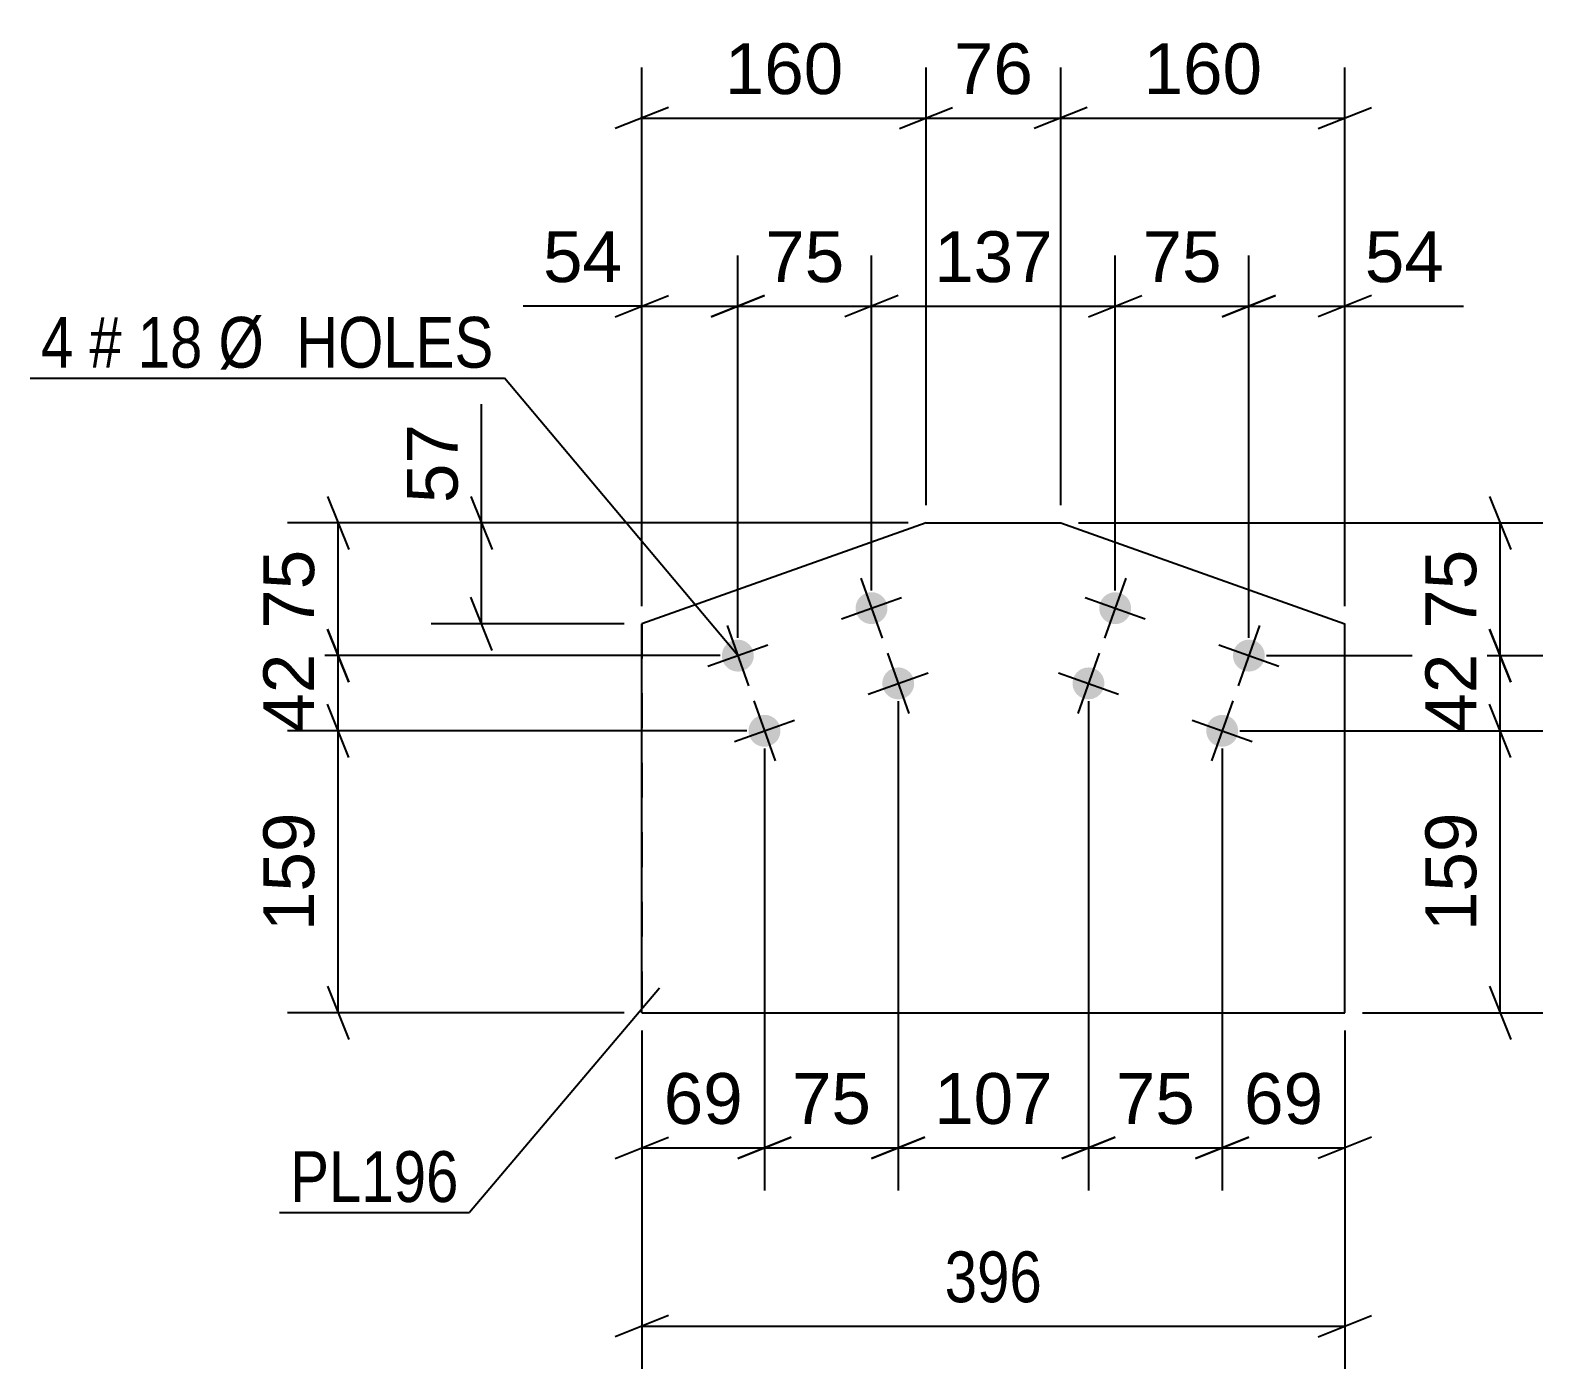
# Model space of a CAD drawing. Header units: millimetres. Extents: x 0 to 1189, y 0 to 841.
# Drawn here: x 205.5 to 290.8, y 219.7 to 295.2 of the extents above; entities that cross this region are included whole.
import ezdxf

# ---------------------------------------------------------------- set-up
doc = ezdxf.new("R2010")
doc.units = ezdxf.units.MM
doc.linetypes.add('DXK_LINE_DOT2', pattern=[3.9198, 1.9599, -1.9599])
doc.styles.add('Arial', font='ARIAL.TTF', dxfattribs={"height": 0.2})
doc.styles.add('Arial Narrow', font='ARIALN.TTF', dxfattribs={"height": 0.2})

# ---------------------------------------------------------------- blocks, each defined once
blk = doc.blocks.new('Part-203773696-1419 - 1403')
at = {"color": 2, "linetype": 'Continuous'}
for p, q in [((256.012, 267.433), (239.99, 261.749)), ((256.012, 267.433), (263.604, 267.433)), ((263.604, 267.433), (279.626, 261.749)), ((239.99, 239.806), (239.99, 261.749)), ((279.626, 239.806), (279.626, 261.749)), ((239.99, 239.806), (279.626, 239.806))]:
    blk.add_line(p, q, dxfattribs=at)
at = {"color": 7, "linetype": 'DXK_LINE_DOT2'}
for p, q in [((239.99, 261.749), (239.99, 239.806)), ((279.626, 239.806), (279.626, 261.749))]:
    blk.add_line(p, q, dxfattribs=at)
blk = doc.blocks.new('Bolt-203773696-16262 - 1403')
at = {"linetype": 'Continuous'}
for points in [[(265.824, 262.923), (265.904, 263.093), (266.017, 263.244), (266.159, 263.367), (266.323, 263.458), (266.503, 263.513), (266.691, 263.529), (266.878, 263.507), (267.055, 263.445), (267.217, 263.348), (267.354, 263.22), (267.462, 263.066), (267.536, 262.893), (267.572, 262.708), (267.568, 262.52), (267.526, 262.336), (267.446, 262.166), (267.333, 262.016), (267.191, 261.892), (267.026, 261.801), (266.846, 261.746), (266.659, 261.73), (266.472, 261.753), (266.294, 261.814), (266.133, 261.911), (265.996, 262.039), (265.888, 262.194), (265.814, 262.367), (265.778, 262.551), (265.782, 262.74)], [(273.364, 260.248), (273.443, 260.419), (273.557, 260.569), (273.699, 260.692), (273.863, 260.784), (274.043, 260.839), (274.231, 260.855), (274.417, 260.832), (274.595, 260.771), (274.756, 260.674), (274.894, 260.545), (275.002, 260.391), (275.075, 260.218), (275.111, 260.033), (275.108, 259.845), (275.066, 259.662), (274.986, 259.491), (274.873, 259.341), (274.731, 259.218), (274.566, 259.127), (274.386, 259.072), (274.199, 259.055), (274.012, 259.078), (273.834, 259.14), (273.673, 259.236), (273.535, 259.365), (273.427, 259.519), (273.354, 259.692), (273.318, 259.877), (273.321, 260.065)], [(264.32, 258.682), (264.399, 258.852), (264.512, 259.003), (264.654, 259.126), (264.819, 259.217), (264.999, 259.272), (265.186, 259.288), (265.373, 259.265), (265.551, 259.204), (265.712, 259.107), (265.85, 258.979), (265.958, 258.825), (266.031, 258.651), (266.067, 258.467), (266.064, 258.279), (266.021, 258.095), (265.942, 257.925), (265.829, 257.775), (265.687, 257.651), (265.522, 257.56), (265.342, 257.505), (265.155, 257.489), (264.968, 257.512), (264.79, 257.573), (264.629, 257.67), (264.491, 257.798), (264.383, 257.952), (264.31, 258.126), (264.274, 258.31), (264.277, 258.498)], [(271.859, 256.007), (271.939, 256.178), (272.052, 256.328), (272.194, 256.451), (272.359, 256.543), (272.539, 256.598), (272.726, 256.614), (272.913, 256.591), (273.091, 256.53), (273.252, 256.433), (273.39, 256.304), (273.497, 256.15), (273.571, 255.977), (273.607, 255.792), (273.603, 255.604), (273.561, 255.421), (273.482, 255.25), (273.368, 255.1), (273.226, 254.977), (273.062, 254.886), (272.882, 254.831), (272.694, 254.814), (272.508, 254.837), (272.33, 254.898), (272.168, 254.995), (272.031, 255.124), (271.923, 255.278), (271.849, 255.451), (271.814, 255.636), (271.817, 255.824)]]:
    blk.add_hatch(color=1, dxfattribs=at).paths.add_polyline_path(points)
at = {"color": 1, "linetype": 'Continuous'}
for p, q in [((267.277, 264.326), (266.073, 260.933)), ((264.978, 263.231), (268.371, 262.028)), ((274.816, 261.652), (273.613, 258.259)), ((272.518, 260.557), (275.911, 259.353)), ((265.772, 260.085), (264.569, 256.692)), ((263.474, 258.99), (266.867, 257.787)), ((273.312, 257.41), (272.108, 254.018)), ((271.014, 256.316), (274.407, 255.112))]:
    blk.add_line(p, q, dxfattribs=at)
blk = doc.blocks.new('Bolt-203773696-16263 - 1403')
at = {"linetype": 'Continuous'}
for points in [[(253.789, 262.931, -1), (252.093, 262.329, -1)], [(246.249, 260.256, -1), (244.553, 259.654, -1)], [(255.294, 258.689, -1), (253.597, 258.088, -1)], [(247.754, 256.015, -1), (246.057, 255.413, -1)]]:
    blk.add_hatch(color=1, dxfattribs=at).paths.add_polyline_path(points)
at = {"color": 1, "linetype": 'Continuous'}
for p, q in [((252.339, 264.326), (253.543, 260.933)), ((251.244, 262.028), (254.637, 263.231)), ((244.799, 261.652), (246.003, 258.259)), ((243.705, 259.353), (247.098, 260.557)), ((253.844, 260.085), (255.047, 256.692)), ((252.749, 257.787), (256.142, 258.99)), ((246.304, 257.41), (247.507, 254.018)), ((245.209, 255.112), (248.602, 256.316))]:
    blk.add_line(p, q, dxfattribs=at)
blk = doc.blocks.new('StraightDimension-203773696-29727 - 1403')
at = {"color": 7, "linetype": 'Continuous'}
for p, q in [((266.675, 263.63), (266.675, 282.517)), ((274.215, 260.955), (274.215, 282.517)), ((265.175, 279.067), (268.175, 280.267)), ((275.715, 280.267), (272.715, 279.067)), ((266.675, 279.667), (274.215, 279.667))]:
    blk.add_line(p, q, dxfattribs=at)
at = {"color": 0}
blk.add_wipeout([(273.268, 280.417), (273.268, 284.617), (267.621, 284.617), (267.621, 280.417)], dxfattribs=at)
at = {"color": 3, "style": 'Arial'}
blk.add_text('75', height=2.8652, dxfattribs=at).set_placement((268.221, 281.017))
blk = doc.blocks.new('StraightDimension-203773696-1694 - 1403')
at = {"color": 7, "linetype": 'Continuous'}
for p, q in [((239.99, 238.806), (239.99, 219.741)), ((279.626, 238.806), (279.626, 219.741)), ((241.49, 222.741), (238.49, 221.541)), ((278.126, 221.541), (281.126, 222.741)), ((239.99, 222.141), (279.626, 222.141))]:
    blk.add_line(p, q, dxfattribs=at)
at = {"color": 0}
blk.add_wipeout([(263.15, 222.891), (263.15, 227.091), (256.466, 227.091), (256.466, 222.891)], dxfattribs=at)
at = {"color": 3, "style": 'Arial Narrow'}
blk.add_text('396', height=2.8633, dxfattribs=at).set_placement((257.066, 223.491))
blk = doc.blocks.new('StraightDimension-203773696-29726 - 1403')
at = {"color": 7, "linetype": 'Continuous'}
for p, q in [((274.215, 260.955), (274.215, 282.517)), ((279.626, 262.749), (279.626, 282.517)), ((272.715, 279.067), (275.715, 280.267)), ((281.126, 280.267), (278.126, 279.067)), ((274.215, 279.667), (279.626, 279.667)), ((279.626, 279.667), (286.323, 279.667)), ((279.626, 279.667), (286.323, 279.667))]:
    blk.add_line(p, q, dxfattribs=at)
at = {"color": 0}
blk.add_wipeout([(285.798, 280.417), (285.798, 284.617), (280.151, 284.617), (280.151, 280.417)], dxfattribs=at)
at = {"color": 3, "style": 'Arial'}
blk.add_text('54', height=2.8652, dxfattribs=at).set_placement((280.751, 281.017))
blk = doc.blocks.new('StraightDimension-203773696-29728 - 1403')
at = {"color": 7, "linetype": 'Continuous'}
for p, q in [((252.941, 263.63), (252.941, 282.517)), ((266.675, 263.63), (266.675, 282.517)), ((254.441, 280.267), (251.441, 279.067)), ((265.175, 279.067), (268.175, 280.267)), ((252.941, 279.667), (266.675, 279.667))]:
    blk.add_line(p, q, dxfattribs=at)
at = {"color": 0}
blk.add_wipeout([(263.743, 280.417), (263.743, 284.617), (255.872, 284.617), (255.872, 280.417)], dxfattribs=at)
at = {"color": 3, "style": 'Arial'}
blk.add_text('137', height=2.8652, dxfattribs=at).set_placement((256.472, 281.017))
blk = doc.blocks.new('StraightDimension-203773696-29729 - 1403')
at = {"color": 7, "linetype": 'Continuous'}
for p, q in [((245.401, 260.955), (245.401, 282.517)), ((252.941, 263.63), (252.941, 282.517)), ((243.901, 279.067), (246.901, 280.267)), ((254.441, 280.267), (251.441, 279.067)), ((245.401, 279.667), (252.941, 279.667))]:
    blk.add_line(p, q, dxfattribs=at)
at = {"color": 0}
blk.add_wipeout([(251.995, 280.417), (251.995, 284.617), (246.347, 284.617), (246.347, 280.417)], dxfattribs=at)
at = {"color": 3, "style": 'Arial'}
blk.add_text('75', height=2.8652, dxfattribs=at).set_placement((246.947, 281.017))
blk = doc.blocks.new('StraightDimension-203773696-29730 - 1403')
at = {"color": 7, "linetype": 'Continuous'}
for p, q in [((239.99, 262.749), (239.99, 282.517)), ((245.401, 260.955), (245.401, 282.517)), ((238.49, 279.067), (241.49, 280.267)), ((246.901, 280.267), (243.901, 279.067)), ((239.99, 279.667), (233.293, 279.667)), ((239.99, 279.667), (233.293, 279.667)), ((239.99, 279.667), (245.401, 279.667))]:
    blk.add_line(p, q, dxfattribs=at)
at = {"color": 0}
blk.add_wipeout([(239.465, 280.417), (239.465, 284.617), (233.818, 284.617), (233.818, 280.417)], dxfattribs=at)
at = {"color": 3, "style": 'Arial'}
blk.add_text('54', height=2.8652, dxfattribs=at).set_placement((234.418, 281.017))
blk = doc.blocks.new('StraightDimension-203773696-29777 - 1403')
at = {"color": 7, "linetype": 'Continuous'}
for p, q in [((263.604, 268.433), (263.604, 293.119)), ((279.626, 262.749), (279.626, 293.119)), ((265.104, 290.869), (262.104, 289.669)), ((278.126, 289.669), (281.126, 290.869)), ((263.604, 290.269), (279.626, 290.269))]:
    blk.add_line(p, q, dxfattribs=at)
at = {"color": 0}
blk.add_wipeout([(275.55, 291.019), (275.55, 295.219), (267.679, 295.219), (267.679, 291.019)], dxfattribs=at)
at = {"color": 3, "style": 'Arial'}
blk.add_text('160', height=2.8652, dxfattribs=at).set_placement((268.279, 291.619))
blk = doc.blocks.new('StraightDimension-203773696-29778 - 1403')
at = {"color": 7, "linetype": 'Continuous'}
for p, q in [((256.012, 268.433), (256.012, 293.119)), ((263.604, 268.433), (263.604, 293.119)), ((254.512, 289.669), (257.512, 290.869)), ((265.104, 290.869), (262.104, 289.669)), ((256.012, 290.269), (263.604, 290.269))]:
    blk.add_line(p, q, dxfattribs=at)
at = {"color": 0}
blk.add_wipeout([(262.632, 291.019), (262.632, 295.219), (256.984, 295.219), (256.984, 291.019)], dxfattribs=at)
at = {"color": 3, "style": 'Arial'}
blk.add_text('76', height=2.8652, dxfattribs=at).set_placement((257.584, 291.619))
blk = doc.blocks.new('StraightDimension-203773696-29779 - 1403')
at = {"color": 7, "linetype": 'Continuous'}
for p, q in [((239.99, 262.749), (239.99, 293.119)), ((256.012, 268.433), (256.012, 293.119)), ((241.49, 290.869), (238.49, 289.669)), ((254.512, 289.669), (257.512, 290.869)), ((239.99, 290.269), (256.012, 290.269))]:
    blk.add_line(p, q, dxfattribs=at)
at = {"color": 0}
blk.add_wipeout([(251.936, 291.019), (251.936, 295.219), (244.065, 295.219), (244.065, 291.019)], dxfattribs=at)
at = {"color": 3, "style": 'Arial'}
blk.add_text('160', height=2.8652, dxfattribs=at).set_placement((244.665, 291.619))
blk = doc.blocks.new('StraightDimension-203773696-29808 - 1403')
at = {"color": 7, "linetype": 'Continuous'}
for p, q in [((272.71, 254.714), (272.71, 229.798)), ((279.626, 238.806), (279.626, 229.798)), ((271.21, 231.598), (274.21, 232.798)), ((272.71, 232.198), (279.626, 232.198)), ((281.126, 232.798), (278.126, 231.598))]:
    blk.add_line(p, q, dxfattribs=at)
at = {"color": 0}
blk.add_wipeout([(278.992, 232.948), (278.992, 237.148), (273.344, 237.148), (273.344, 232.948)], dxfattribs=at)
at = {"color": 3, "style": 'Arial'}
blk.add_text('69', height=2.8652, dxfattribs=at).set_placement((273.944, 233.548))
blk = doc.blocks.new('StraightDimension-203773696-29809 - 1403')
at = {"color": 7, "linetype": 'Continuous'}
for p, q in [((265.171, 257.389), (265.171, 229.798)), ((272.71, 254.714), (272.71, 229.798)), ((263.671, 231.598), (266.671, 232.798)), ((265.171, 232.198), (272.71, 232.198)), ((274.21, 232.798), (271.21, 231.598))]:
    blk.add_line(p, q, dxfattribs=at)
at = {"color": 0}
blk.add_wipeout([(271.764, 232.948), (271.764, 237.148), (266.117, 237.148), (266.117, 232.948)], dxfattribs=at)
at = {"color": 3, "style": 'Arial'}
blk.add_text('75', height=2.8652, dxfattribs=at).set_placement((266.717, 233.548))
blk = doc.blocks.new('StraightDimension-203773696-29810 - 1403')
at = {"color": 7, "linetype": 'Continuous'}
for p, q in [((254.445, 257.389), (254.445, 229.798)), ((265.171, 257.389), (265.171, 229.798)), ((252.945, 231.598), (255.945, 232.798)), ((254.445, 232.198), (265.171, 232.198)), ((266.671, 232.798), (263.671, 231.598))]:
    blk.add_line(p, q, dxfattribs=at)
at = {"color": 0}
blk.add_wipeout([(263.743, 232.948), (263.743, 237.148), (255.872, 237.148), (255.872, 232.948)], dxfattribs=at)
at = {"color": 3, "style": 'Arial'}
blk.add_text('107', height=2.8652, dxfattribs=at).set_placement((256.472, 233.548))
blk = doc.blocks.new('StraightDimension-203773696-29811 - 1403')
at = {"color": 7, "linetype": 'Continuous'}
for p, q in [((254.445, 257.389), (254.445, 229.798)), ((246.906, 254.714), (246.906, 229.798)), ((245.406, 231.598), (248.406, 232.798)), ((246.906, 232.198), (254.445, 232.198)), ((255.945, 232.798), (252.945, 231.598))]:
    blk.add_line(p, q, dxfattribs=at)
at = {"color": 0}
blk.add_wipeout([(253.499, 232.948), (253.499, 237.148), (247.852, 237.148), (247.852, 232.948)], dxfattribs=at)
at = {"color": 3, "style": 'Arial'}
blk.add_text('75', height=2.8652, dxfattribs=at).set_placement((248.452, 233.548))
blk = doc.blocks.new('StraightDimension-203773696-29812 - 1403')
at = {"color": 7, "linetype": 'Continuous'}
for p, q in [((246.906, 254.714), (246.906, 229.798)), ((239.99, 238.806), (239.99, 229.798)), ((238.49, 231.598), (241.49, 232.798)), ((239.99, 232.198), (246.906, 232.198)), ((248.406, 232.798), (245.406, 231.598))]:
    blk.add_line(p, q, dxfattribs=at)
at = {"color": 0}
blk.add_wipeout([(246.271, 232.948), (246.271, 237.148), (240.624, 237.148), (240.624, 232.948)], dxfattribs=at)
at = {"color": 3, "style": 'Arial'}
blk.add_text('69', height=2.8652, dxfattribs=at).set_placement((241.224, 233.548))
blk = doc.blocks.new('StraightDimension-203773696-29845 - 1403')
at = {"color": 7, "linetype": 'Continuous'}
for p, q in [((222.263, 268.933), (223.463, 265.933)), ((255.012, 267.433), (220.013, 267.433)), ((222.863, 259.955), (222.863, 267.433)), ((223.463, 258.455), (222.263, 261.455)), ((244.401, 259.955), (220.013, 259.955))]:
    blk.add_line(p, q, dxfattribs=at)
at = {"color": 0}
blk.add_wipeout([(222.113, 266.518), (217.913, 266.518), (217.913, 260.87), (222.113, 260.87)], dxfattribs=at)
at = {"color": 3, "style": 'Arial'}
blk.add_text('75', height=2.8652, rotation=90.00021, dxfattribs=at).set_placement((221.513, 261.47))
blk = doc.blocks.new('StraightDimension-203773696-29846 - 1403')
at = {"color": 7, "linetype": 'Continuous'}
for p, q in [((222.263, 261.455), (223.463, 258.455)), ((244.401, 259.955), (220.013, 259.955)), ((222.863, 255.714), (222.863, 259.955)), ((223.463, 254.214), (222.263, 257.214)), ((245.906, 255.714), (220.013, 255.714))]:
    blk.add_line(p, q, dxfattribs=at)
at = {"color": 0}
blk.add_wipeout([(222.113, 260.658), (217.913, 260.658), (217.913, 255.011), (222.113, 255.011)], dxfattribs=at)
at = {"color": 3, "style": 'Arial'}
blk.add_text('42', height=2.8652, rotation=90.00021, dxfattribs=at).set_placement((221.513, 255.611))
blk = doc.blocks.new('StraightDimension-203773696-29847 - 1403')
at = {"color": 7, "linetype": 'Continuous'}
for p, q in [((223.463, 254.214), (222.263, 257.214)), ((245.906, 255.714), (220.013, 255.714)), ((222.863, 239.806), (222.863, 255.714)), ((222.263, 241.306), (223.463, 238.306)), ((238.99, 239.806), (220.013, 239.806))]:
    blk.add_line(p, q, dxfattribs=at)
at = {"color": 0}
blk.add_wipeout([(222.113, 251.696), (217.913, 251.696), (217.913, 243.825), (222.113, 243.825)], dxfattribs=at)
at = {"color": 3, "style": 'Arial'}
blk.add_text('159', height=2.8652, rotation=90.00021, dxfattribs=at).set_placement((221.513, 244.425))
blk = doc.blocks.new('StraightDimension-203773696-29870 - 1403')
at = {"color": 7, "linetype": 'Continuous'}
for p, q in [((230.955, 267.433), (230.955, 274.13)), ((230.955, 267.433), (230.955, 274.13)), ((230.355, 268.933), (231.555, 265.933)), ((255.012, 267.433), (228.105, 267.433)), ((230.955, 261.749), (230.955, 267.433)), ((231.555, 260.249), (230.355, 263.249)), ((238.99, 261.749), (228.105, 261.749))]:
    blk.add_line(p, q, dxfattribs=at)
at = {"color": 0}
blk.add_wipeout([(230.205, 273.605), (226.005, 273.605), (226.005, 267.958), (230.205, 267.958)], dxfattribs=at)
at = {"color": 3, "style": 'Arial'}
blk.add_text('57', height=2.8652, rotation=90.00021, dxfattribs=at).set_placement((229.605, 268.558))
blk = doc.blocks.new('StraightDimension-203773696-29881 - 1403')
at = {"color": 7, "linetype": 'Continuous'}
for p, q in [((287.785, 268.933), (288.985, 265.933)), ((264.604, 267.433), (290.785, 267.433)), ((288.385, 259.955), (288.385, 267.433)), ((288.985, 258.455), (287.785, 261.455)), ((275.215, 259.955), (290.785, 259.955))]:
    blk.add_line(p, q, dxfattribs=at)
at = {"color": 0}
blk.add_wipeout([(287.635, 266.518), (283.435, 266.518), (283.435, 260.87), (287.635, 260.87)], dxfattribs=at)
at = {"color": 3, "style": 'Arial'}
blk.add_text('75', height=2.8652, rotation=90.00021, dxfattribs=at).set_placement((287.035, 261.47))
blk = doc.blocks.new('StraightDimension-203773696-29882 - 1403')
at = {"color": 7, "linetype": 'Continuous'}
for p, q in [((287.785, 261.455), (288.985, 258.455)), ((275.215, 259.955), (290.785, 259.955)), ((288.385, 255.714), (288.385, 259.955)), ((288.985, 254.214), (287.785, 257.214)), ((273.71, 255.714), (290.785, 255.714))]:
    blk.add_line(p, q, dxfattribs=at)
at = {"color": 0}
blk.add_wipeout([(287.635, 260.658), (283.435, 260.658), (283.435, 255.011), (287.635, 255.011)], dxfattribs=at)
at = {"color": 3, "style": 'Arial'}
blk.add_text('42', height=2.8652, rotation=90.00021, dxfattribs=at).set_placement((287.035, 255.611))
blk = doc.blocks.new('StraightDimension-203773696-29883 - 1403')
at = {"color": 7, "linetype": 'Continuous'}
for p, q in [((288.985, 254.214), (287.785, 257.214)), ((273.71, 255.714), (290.785, 255.714)), ((288.385, 239.806), (288.385, 255.714)), ((287.785, 241.306), (288.985, 238.306)), ((280.626, 239.806), (290.785, 239.806))]:
    blk.add_line(p, q, dxfattribs=at)
at = {"color": 0}
blk.add_wipeout([(287.635, 251.696), (283.435, 251.696), (283.435, 243.825), (287.635, 243.825)], dxfattribs=at)
at = {"color": 3, "style": 'Arial'}
blk.add_text('159', height=2.8652, rotation=90.00021, dxfattribs=at).set_placement((287.035, 244.425))
blk = doc.blocks.new('Mark-203773696-16265 - 1403')
at = {"color": 7, "linetype": 'Continuous'}
for p in [(205.506, 275.591), (245.401, 259.955)]:
    blk.add_line(p, (232.246, 275.591), dxfattribs=at)
at = {"color": 0}
for points in [[(207.934, 276.191), (207.934, 279.191), (206.106, 279.191), (206.106, 276.191)], [(210.662, 276.191), (210.662, 279.191), (208.834, 279.191), (208.834, 276.191)], [(215.219, 276.191), (215.219, 279.191), (211.562, 279.191), (211.562, 276.191)], [(231.646, 276.191), (231.646, 279.191), (216.119, 279.191), (216.119, 276.191)]]:
    blk.add_wipeout(points, dxfattribs=at)
for points in [[(207.934, 276.191), (207.934, 279.191), (206.106, 279.191), (206.106, 276.191)], [(210.662, 276.191), (210.662, 279.191), (208.834, 279.191), (208.834, 276.191)], [(215.219, 276.191), (215.219, 279.191), (211.562, 279.191), (211.562, 276.191)], [(231.646, 276.191), (231.646, 279.191), (216.119, 279.191), (216.119, 276.191)]]:
    blk.add_wipeout(points, dxfattribs=at)
at = {"color": 3, "style": 'Arial Narrow'}
for s, height, p in [('4', 2.863, (206.106, 276.191)), ('#', 2.863, (208.834, 276.191)), ('18', 2.8633, (211.562, 276.191)), ('Ø  HOLES', 2.8633, (216.119, 276.191))]:
    blk.add_text(s, height=height, dxfattribs=at).set_placement(p)
blk = doc.blocks.new('Mark-203773696-1415 - 1403')
at = {"color": 30, "linetype": 'Continuous'}
for p in [(240.977, 241.206), (219.564, 228.545)]:
    blk.add_line(p, (230.268, 228.545), dxfattribs=at)
at = {"color": 0}
blk.add_wipeout([(229.668, 229.145), (229.668, 232.145), (220.164, 232.145), (220.164, 229.145)], dxfattribs=at)
blk.add_wipeout([(229.668, 229.145), (229.668, 232.145), (220.164, 232.145), (220.164, 229.145)], dxfattribs=at)
at = {"color": 3, "style": 'Arial Narrow'}
blk.add_text('PL196', height=2.8633, dxfattribs=at).set_placement((220.164, 229.145))

msp = doc.modelspace()

# ---------------------------------------------------------------- block references
for name in ['Part-203773696-1419 - 1403', 'Bolt-203773696-16263 - 1403', 'Bolt-203773696-16262 - 1403', 'StraightDimension-203773696-1694 - 1403']:
    msp.add_blockref(name, (0, 0))

# ---------------------------------------------------------------- next in the draw order: block references
for name in ['StraightDimension-203773696-29727 - 1403', 'StraightDimension-203773696-29808 - 1403']:
    msp.add_blockref(name, (0, 0))

# ---------------------------------------------------------------- next in the draw order: block references
for name in ['StraightDimension-203773696-29728 - 1403', 'StraightDimension-203773696-29726 - 1403', 'StraightDimension-203773696-29809 - 1403']:
    msp.add_blockref(name, (0, 0))

# ---------------------------------------------------------------- next in the draw order: block references
for name in ['StraightDimension-203773696-29777 - 1403', 'StraightDimension-203773696-29729 - 1403', 'StraightDimension-203773696-29810 - 1403']:
    msp.add_blockref(name, (0, 0))

# ---------------------------------------------------------------- next in the draw order: block references
for name in ['StraightDimension-203773696-29778 - 1403', 'StraightDimension-203773696-29730 - 1403', 'StraightDimension-203773696-29811 - 1403']:
    msp.add_blockref(name, (0, 0))

# ---------------------------------------------------------------- next in the draw order: block references
for name in ['StraightDimension-203773696-29779 - 1403', 'StraightDimension-203773696-29881 - 1403', 'StraightDimension-203773696-29812 - 1403']:
    msp.add_blockref(name, (0, 0))

# ---------------------------------------------------------------- next in the draw order: block references
for name in ['StraightDimension-203773696-29845 - 1403', 'StraightDimension-203773696-29882 - 1403']:
    msp.add_blockref(name, (0, 0))

# ---------------------------------------------------------------- next in the draw order: block references
for name in ['StraightDimension-203773696-29846 - 1403', 'StraightDimension-203773696-29883 - 1403']:
    msp.add_blockref(name, (0, 0))

# ---------------------------------------------------------------- next in the draw order: block references
for name in ['StraightDimension-203773696-29870 - 1403', 'StraightDimension-203773696-29847 - 1403']:
    msp.add_blockref(name, (0, 0))

# ---------------------------------------------------------------- next in the draw order: block references
for name in ['Mark-203773696-16265 - 1403', 'Mark-203773696-1415 - 1403']:
    msp.add_blockref(name, (0, 0))

doc.saveas('drawing.dxf')
